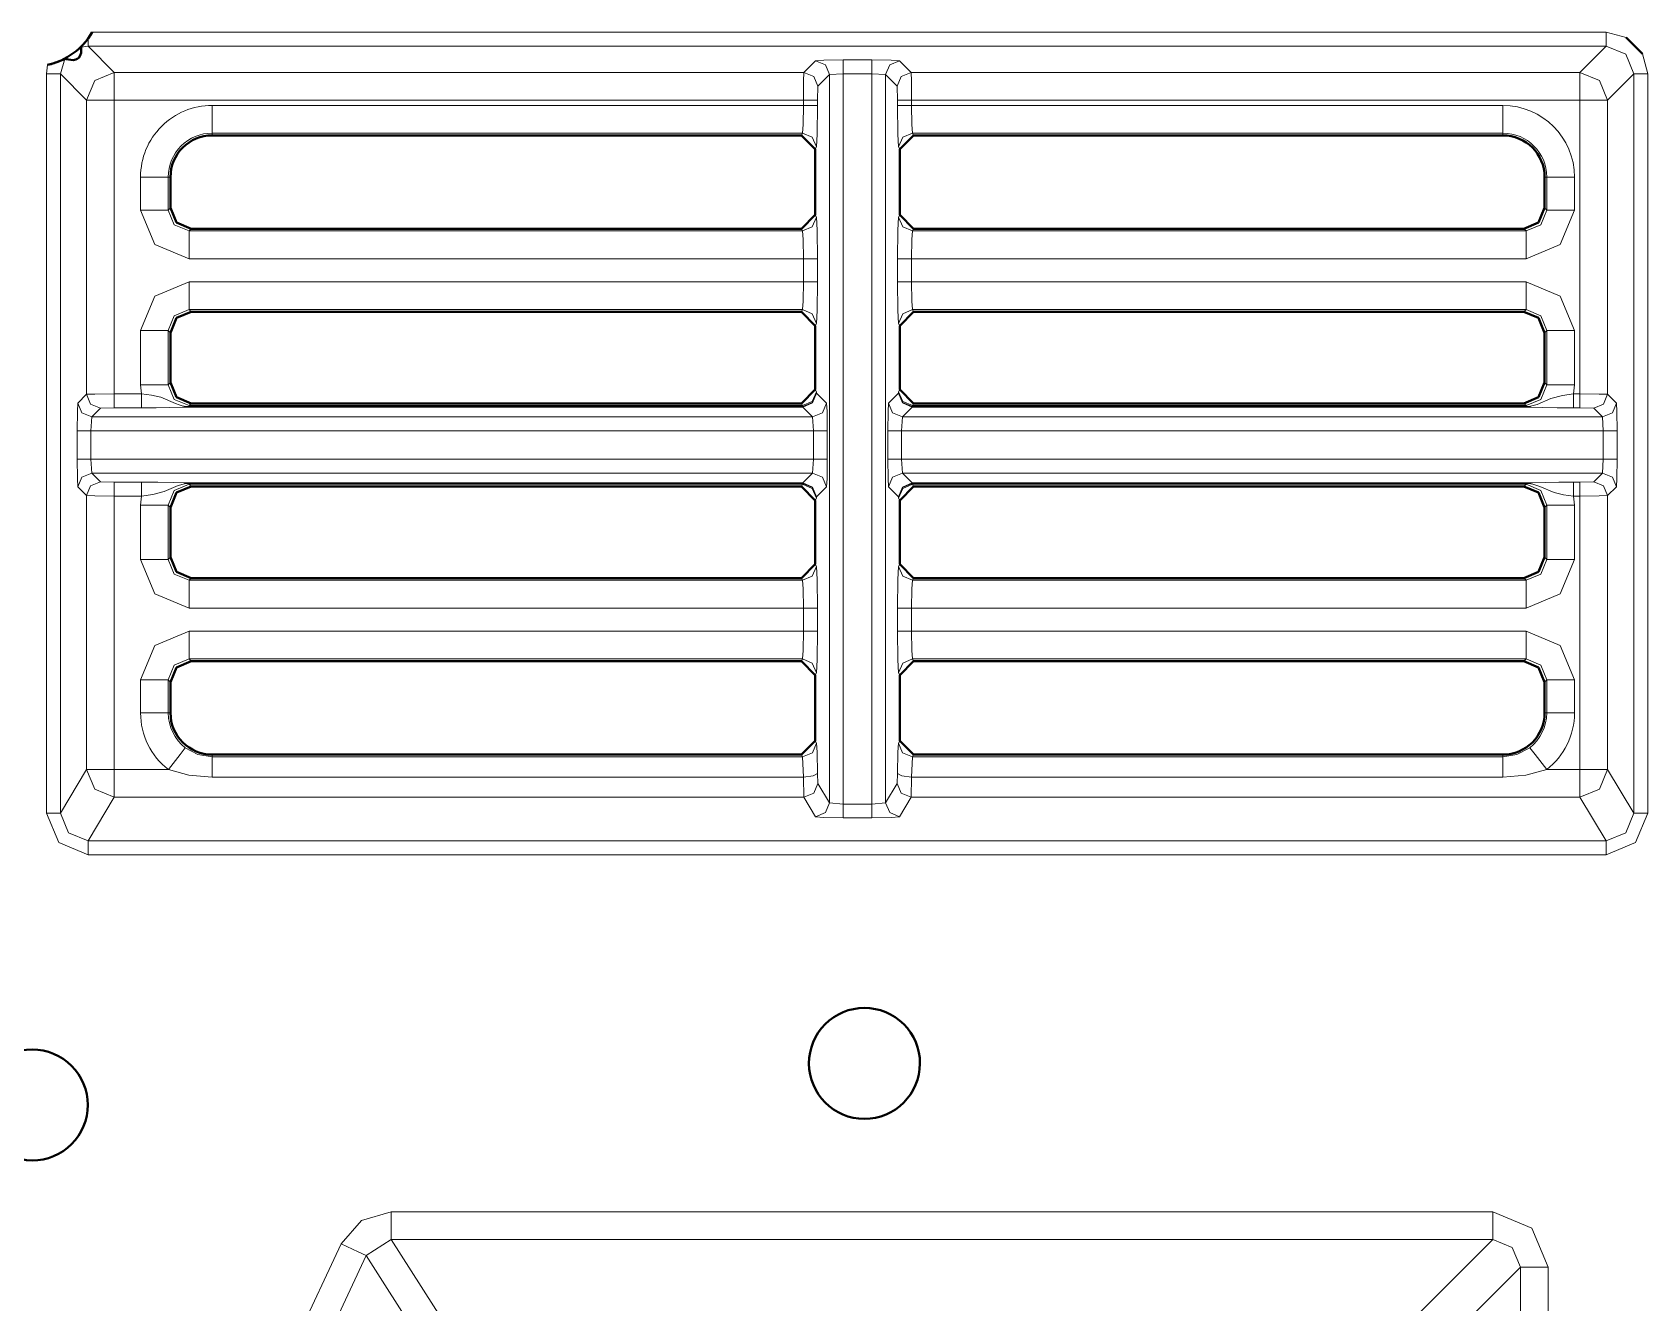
# Model space of a CAD drawing. Header units: millimetres. Extents: x 0 to 2941, y -405 to 1422.
# Drawn here: x 344.1 to 402.3, y 407.6 to 453.4 of the extents above; entities that cross this region are included whole.
import ezdxf

# ---------------------------------------------------------------- set-up
doc = ezdxf.new("R2010")
doc.units = ezdxf.units.MM
doc.layers.add('FINE', color=9, linetype='Continuous')
doc.layers.add('OUTLINE', color=7, linetype='Continuous')

msp = doc.modelspace()

# ---------------------------------------------------------------- linework, layer by layer
at = {"layer": 'FINE', "lineweight": 9}
for p, q in [((346.224, 453.377), (400.804, 453.377)), ((400.804, 453.377), (401.531, 453.189)), ((346.079, 452.877), (345.824, 452.844)), ((400.804, 452.877), (346.079, 452.877)), ((346.079, 452.877), (347.023, 451.933)), ((399.86, 451.933), (400.804, 452.877)), ((344.58, 451.878), (344.615, 452.201)), ((345.237, 452.417), (345.079, 451.878)), ((347.023, 451.933), (371.884, 451.933)), ((371.884, 451.933), (372.304, 452.354)), ((373.304, 452.379), (374.33, 452.379)), ((375.329, 452.354), (375.749, 451.933)), ((375.749, 451.933), (399.86, 451.933)), ((344.58, 425.213), (344.58, 451.878)), ((372.384, 451.434), (372.371, 450.934)), ((373.304, 451.879), (372.804, 451.854)), ((373.304, 451.879), (373.304, 425.544)), ((374.33, 451.879), (373.304, 451.879)), ((374.33, 425.544), (374.33, 451.879)), ((374.829, 451.854), (374.33, 451.879)), ((375.249, 451.434), (374.829, 451.854)), ((374.829, 451.854), (374.829, 425.586)), ((375.262, 450.934), (375.249, 451.434)), ((401.804, 451.878), (400.86, 450.934)), ((401.804, 425.213), (401.804, 451.878)), ((346.023, 440.321), (346.023, 450.934)), ((371.871, 450.934), (347.023, 450.934)), ((371.871, 450.739), (371.871, 450.934)), ((372.371, 450.934), (372.371, 450.739)), ((375.262, 450.739), (375.262, 450.934)), ((399.86, 450.934), (375.762, 450.934)), ((399.86, 440.334), (399.86, 450.934)), ((400.86, 450.934), (400.86, 440.321)), ((350.548, 450.739), (371.871, 450.739)), ((371.834, 449.74), (350.548, 449.74)), ((350.548, 449.74), (350.548, 449.659)), ((371.793, 449.659), (371.834, 449.74)), ((397.085, 449.659), (397.085, 449.74)), ((372.334, 449.241), (372.293, 449.158)), ((375.34, 449.158), (375.299, 449.241)), ((347.969, 446.961), (347.969, 448.158)), ((349.048, 448.158), (348.967, 448.158)), ((348.967, 448.158), (348.967, 446.961)), ((398.666, 448.158), (398.585, 448.158)), ((398.666, 446.961), (398.666, 448.158)), ((399.665, 448.158), (399.665, 446.961)), ((348.967, 446.961), (349.048, 447.042)), ((375.299, 446.711), (375.34, 446.793)), ((398.585, 447.042), (398.666, 446.961)), ((349.798, 446.294), (349.716, 446.212)), ((349.716, 446.212), (371.834, 446.212)), ((371.834, 446.212), (371.793, 446.294)), ((375.84, 446.294), (375.799, 446.212)), ((371.871, 445.213), (349.716, 445.213)), ((371.871, 444.373), (371.871, 445.213)), ((372.371, 445.213), (372.371, 444.373)), ((375.262, 444.373), (375.262, 445.213)), ((375.762, 445.213), (375.762, 444.373)), ((397.917, 445.213), (375.762, 445.213)), ((349.716, 444.373), (371.871, 444.373)), ((371.834, 443.375), (349.716, 443.375)), ((349.716, 443.375), (349.798, 443.294)), ((371.793, 443.294), (371.834, 443.375)), ((397.917, 443.375), (375.799, 443.375)), ((375.799, 443.375), (375.84, 443.294)), ((397.836, 443.294), (397.917, 443.375)), ((347.969, 440.661), (347.969, 442.626)), ((372.334, 442.875), (372.293, 442.793)), ((375.34, 442.793), (375.299, 442.875)), ((398.666, 442.626), (398.585, 442.544)), ((398.666, 440.661), (398.666, 442.626)), ((399.665, 442.626), (399.665, 440.661)), ((345.708, 440.006), (346.023, 440.321)), ((347.999, 440.334), (347.969, 440.661)), ((372.293, 440.493), (372.334, 440.411)), ((372.334, 440.411), (372.342, 440.363)), ((372.342, 440.363), (372.699, 440.006)), ((374.934, 440.006), (375.291, 440.363)), ((375.291, 440.363), (375.299, 440.411)), ((375.299, 440.411), (375.34, 440.493)), ((398.585, 440.742), (398.666, 440.661)), ((399.665, 440.661), (399.634, 440.334)), ((399.634, 440.334), (399.86, 440.334)), ((400.86, 440.321), (401.175, 440.006)), ((346.523, 439.822), (346.208, 439.506)), ((347.023, 439.834), (346.523, 439.822)), ((347.999, 439.834), (347.023, 439.834)), ((349.798, 439.993), (349.716, 439.912)), ((349.716, 439.912), (371.834, 439.912)), ((349.716, 439.88), (371.842, 439.88)), ((371.842, 439.863), (349.716, 439.863)), ((371.834, 439.912), (371.793, 439.993)), ((371.842, 439.88), (371.834, 439.912)), ((375.791, 439.863), (375.434, 439.506)), ((375.799, 439.912), (375.791, 439.88)), ((375.791, 439.88), (397.917, 439.88)), ((397.917, 439.863), (375.791, 439.863)), ((375.84, 439.993), (375.799, 439.912)), ((375.799, 439.912), (397.917, 439.912)), ((397.917, 439.912), (397.836, 439.993)), ((399.86, 439.834), (399.634, 439.834)), ((400.36, 439.822), (399.86, 439.834)), ((346.208, 439.506), (346.182, 439.006)), ((372.225, 439.006), (372.199, 439.506)), ((375.434, 439.506), (375.408, 439.006)), ((400.701, 439.006), (400.675, 439.506)), ((372.225, 437.981), (372.225, 439.006)), ((372.725, 439.006), (372.725, 437.981)), ((374.909, 437.981), (374.909, 439.006)), ((400.701, 439.006), (375.408, 439.006)), ((375.408, 439.006), (375.408, 437.981)), ((400.701, 437.981), (400.701, 439.006)), ((401.201, 439.006), (401.201, 437.981)), ((346.182, 437.981), (372.225, 437.981)), ((346.182, 437.981), (346.208, 437.481)), ((372.199, 437.481), (372.225, 437.981)), ((375.408, 437.981), (400.701, 437.981)), ((375.408, 437.981), (375.434, 437.481)), ((400.675, 437.481), (400.701, 437.981)), ((372.199, 437.481), (346.208, 437.481)), ((346.208, 437.481), (346.523, 437.166)), ((371.842, 437.124), (372.199, 437.481)), ((375.434, 437.481), (375.791, 437.124)), ((400.675, 437.481), (375.434, 437.481)), ((400.36, 437.166), (400.675, 437.481)), ((346.023, 436.666), (345.708, 436.981)), ((346.523, 437.166), (347.023, 437.153)), ((347.023, 437.153), (347.999, 437.153)), ((349.716, 437.124), (371.842, 437.124)), ((371.842, 437.107), (349.716, 437.107)), ((349.716, 437.075), (349.798, 436.993)), ((371.834, 437.075), (349.716, 437.075)), ((371.793, 436.993), (371.834, 437.075)), ((371.834, 437.075), (371.842, 437.107)), ((372.699, 436.981), (372.342, 436.624)), ((375.291, 436.624), (374.934, 436.981)), ((375.791, 437.124), (397.917, 437.124)), ((397.917, 437.107), (375.791, 437.107)), ((375.791, 437.107), (375.799, 437.075)), ((397.836, 436.993), (397.917, 437.075)), ((399.634, 437.153), (399.86, 437.153)), ((399.86, 437.153), (400.36, 437.166)), ((346.023, 426.786), (346.023, 436.666)), ((347.969, 434.361), (347.969, 436.326)), ((349.048, 436.244), (348.967, 436.326)), ((348.967, 436.326), (348.967, 434.361)), ((372.334, 436.575), (372.293, 436.493)), ((372.342, 436.624), (372.334, 436.575)), ((375.299, 436.575), (375.291, 436.624)), ((375.34, 436.493), (375.299, 436.575)), ((398.666, 436.326), (398.585, 436.244)), ((398.666, 434.361), (398.666, 436.326)), ((399.634, 436.653), (399.665, 436.326)), ((399.665, 436.326), (399.665, 434.361)), ((348.967, 434.361), (349.048, 434.442)), ((372.293, 434.193), (372.334, 434.111)), ((375.299, 434.111), (375.34, 434.193)), ((398.585, 434.442), (398.666, 434.361)), ((349.798, 433.693), (349.716, 433.612)), ((349.716, 433.612), (371.834, 433.612)), ((371.834, 433.612), (371.793, 433.693)), ((375.84, 433.693), (375.799, 433.612)), ((371.871, 432.613), (349.716, 432.613)), ((371.871, 431.773), (371.871, 432.613)), ((372.371, 432.613), (372.371, 431.773)), ((375.262, 431.773), (375.262, 432.613)), ((349.716, 431.773), (371.871, 431.773)), ((375.762, 431.773), (397.917, 431.773)), ((371.793, 430.693), (371.834, 430.775)), ((397.836, 430.693), (397.917, 430.775)), ((347.969, 428.828), (347.969, 430.026)), ((349.048, 429.944), (348.967, 430.026)), ((372.334, 430.275), (372.293, 430.193)), ((375.34, 430.193), (375.299, 430.275)), ((398.666, 430.026), (398.585, 429.944)), ((398.666, 428.828), (398.666, 430.026)), ((399.665, 430.026), (399.665, 428.828)), ((398.585, 428.828), (398.666, 428.828)), ((372.293, 427.828), (372.336, 427.742)), ((375.297, 427.742), (375.34, 427.828)), ((350.548, 427.328), (350.548, 427.242)), ((371.872, 426.515), (371.836, 427.242)), ((375.797, 427.242), (375.761, 426.515)), ((375.84, 427.328), (375.797, 427.242)), ((375.797, 427.242), (397.085, 427.242)), ((397.085, 427.242), (397.085, 427.328)), ((345.079, 425.213), (346.023, 426.786)), ((347.023, 426.786), (348.971, 426.786)), ((371.872, 426.515), (350.548, 426.515)), ((371.884, 425.787), (371.872, 426.515)), ((372.372, 426.651), (372.384, 426.287)), ((375.761, 426.515), (375.749, 425.787)), ((397.085, 426.515), (375.761, 426.515)), ((398.662, 426.786), (399.86, 426.786)), ((400.86, 426.786), (401.804, 425.213)), ((347.023, 425.787), (346.078, 424.213)), ((371.884, 425.787), (347.023, 425.787)), ((372.304, 425.087), (371.884, 425.787)), ((374.829, 425.586), (375.25, 426.287)), ((375.749, 425.787), (375.329, 425.087)), ((399.86, 425.787), (375.749, 425.787)), ((400.805, 424.213), (399.86, 425.787)), ((372.804, 425.586), (373.304, 425.544)), ((373.304, 425.544), (374.33, 425.544)), ((374.33, 425.544), (374.829, 425.586)), ((374.33, 425.044), (373.304, 425.044)), ((346.078, 424.213), (400.805, 424.213)), ((400.805, 423.713), (346.078, 423.713)), ((357.008, 410.835), (396.715, 410.835)), ((350.58, 399.779), (355.198, 409.682)), ((357.008, 409.837), (371.133, 387.665)), ((396.715, 409.837), (357.008, 409.837)), ((374.543, 387.665), (396.715, 409.837)), ((370.228, 387.089), (356.103, 409.26)), ((397.713, 408.838), (375.541, 386.667)), ((398.711, 408.838), (398.711, 403.834))]:
    msp.add_line(p, q, dxfattribs=at)
for points in [[(346.079, 452.877), (346.079, 452.956), (346.079, 453.155)], [(400.804, 452.877), (400.804, 453.028), (400.804, 453.377)], [(401.804, 451.878), (401.511, 452.585), (400.804, 452.877)], [(402.116, 452.605), (402.303, 451.878), (402.303, 425.213)], [(346.023, 450.934), (346.316, 451.641), (347.023, 451.933)], [(347.023, 450.934), (347.023, 451.632), (347.023, 451.933)], [(371.871, 450.934), (371.875, 451.632), (371.884, 451.933)], [(372.384, 451.434), (372.237, 451.787), (371.884, 451.933)], [(372.304, 452.354), (372.606, 452.372), (373.304, 452.379)], [(372.804, 451.854), (372.657, 452.207), (372.304, 452.354)], [(373.304, 451.879), (373.304, 452.228), (373.304, 452.379)], [(374.33, 451.879), (374.33, 452.228), (374.33, 452.379)], [(374.33, 452.379), (375.027, 452.372), (375.329, 452.354)], [(374.829, 451.854), (374.976, 452.207), (375.329, 452.354)], [(375.249, 451.434), (375.396, 451.787), (375.749, 451.933)], [(375.749, 451.933), (375.758, 451.632), (375.762, 450.934)], [(399.86, 451.933), (399.86, 451.632), (399.86, 450.934)], [(399.86, 451.933), (400.567, 451.641), (400.86, 450.934)], [(344.58, 451.878), (344.928, 451.878), (345.079, 451.878)], [(346.023, 450.934), (345.079, 451.878), (345.079, 425.213)], [(372.384, 426.287), (372.804, 425.586), (372.804, 451.854), (372.384, 451.434)], [(401.804, 451.878), (401.954, 451.878), (402.303, 451.878)], [(347.023, 450.934), (346.325, 450.934), (346.023, 450.934)], [(347.023, 450.934), (347.023, 440.334), (347.999, 440.334)], [(372.371, 450.934), (372.22, 450.934), (371.871, 450.934)], [(375.262, 450.934), (375.413, 450.934), (375.762, 450.934)], [(375.762, 450.934), (375.762, 450.739), (397.085, 450.739)], [(400.86, 450.934), (400.558, 450.934), (399.86, 450.934)], [(350.548, 449.74), (350.548, 450.05), (350.548, 450.739)], [(371.834, 449.74), (371.86, 450.05), (371.871, 450.739)], [(371.871, 450.739), (372.22, 450.739), (372.371, 450.739)], [(372.371, 450.739), (372.36, 449.706), (372.334, 449.241)], [(375.262, 450.739), (375.413, 450.739), (375.762, 450.739)], [(375.299, 449.241), (375.273, 449.706), (375.262, 450.739)], [(375.762, 450.739), (375.773, 450.05), (375.799, 449.74)], [(397.085, 449.74), (397.085, 450.05), (397.085, 450.739)], [(371.834, 449.74), (372.187, 449.593), (372.334, 449.241)], [(375.299, 449.241), (375.446, 449.593), (375.799, 449.74)], [(397.085, 449.74), (375.799, 449.74), (375.84, 449.659)], [(348.967, 448.158), (348.657, 448.158), (347.969, 448.158)], [(399.665, 448.158), (398.976, 448.158), (398.666, 448.158)], [(348.967, 446.961), (348.657, 446.961), (347.969, 446.961)], [(349.716, 445.213), (348.48, 445.725), (347.969, 446.961)], [(348.967, 446.961), (349.185, 446.43), (349.716, 446.212)], [(372.334, 446.711), (372.187, 446.358), (371.834, 446.212)], [(372.293, 446.793), (372.334, 446.711), (372.36, 446.246), (372.371, 445.213)], [(375.262, 445.213), (375.273, 446.246), (375.299, 446.711)], [(375.799, 446.212), (375.446, 446.358), (375.299, 446.711)], [(397.917, 446.212), (398.448, 446.43), (398.666, 446.961)], [(399.665, 446.961), (399.153, 445.725), (397.917, 445.213)], [(399.665, 446.961), (398.976, 446.961), (398.666, 446.961)], [(349.716, 445.213), (349.716, 445.902), (349.716, 446.212)], [(371.871, 445.213), (371.86, 445.902), (371.834, 446.212)], [(375.799, 446.212), (375.773, 445.902), (375.762, 445.213)], [(375.799, 446.212), (397.917, 446.212), (397.836, 446.294)], [(397.917, 445.213), (397.917, 445.902), (397.917, 446.212)], [(372.371, 445.213), (372.22, 445.213), (371.871, 445.213)], [(375.762, 445.213), (375.413, 445.213), (375.262, 445.213)], [(347.969, 442.626), (348.48, 443.862), (349.716, 444.373)], [(349.716, 443.375), (349.716, 443.685), (349.716, 444.373)], [(371.834, 443.375), (371.86, 443.685), (371.871, 444.373)], [(372.371, 444.373), (372.22, 444.373), (371.871, 444.373)], [(372.371, 444.373), (372.36, 443.341), (372.334, 442.875)], [(375.762, 444.373), (375.413, 444.373), (375.262, 444.373)], [(375.299, 442.875), (375.273, 443.341), (375.262, 444.373)], [(375.762, 444.373), (375.773, 443.685), (375.799, 443.375)], [(375.762, 444.373), (397.917, 444.373), (399.153, 443.862), (399.665, 442.626)], [(397.917, 443.375), (397.917, 443.685), (397.917, 444.373)], [(349.716, 443.375), (349.185, 443.157), (348.967, 442.626)], [(372.334, 442.875), (372.187, 443.228), (371.834, 443.375)], [(375.799, 443.375), (375.446, 443.228), (375.299, 442.875)], [(398.666, 442.626), (398.448, 443.157), (397.917, 443.375)], [(348.967, 442.626), (348.657, 442.626), (347.969, 442.626)], [(349.048, 442.544), (348.967, 442.626), (348.967, 440.661), (349.048, 440.742)], [(399.665, 442.626), (398.976, 442.626), (398.666, 442.626)], [(346.023, 440.321), (346.325, 440.33), (347.023, 440.334)], [(346.523, 439.822), (346.17, 439.968), (346.023, 440.321)], [(347.023, 439.834), (347.023, 439.985), (347.023, 440.334)], [(348.967, 440.661), (348.657, 440.661), (347.969, 440.661)], [(347.999, 439.834), (347.999, 439.985), (347.999, 440.334)], [(347.999, 440.334), (348.363, 440.291), (348.706, 440.213), (349.224, 439.988), (349.361, 439.937), (349.468, 439.908), (349.613, 439.885), (349.683, 439.88), (349.716, 439.88)], [(348.967, 440.661), (349.185, 440.13), (349.716, 439.912)], [(371.834, 439.912), (372.187, 440.058), (372.334, 440.411)], [(371.842, 439.863), (372.195, 440.01), (372.342, 440.363)], [(371.842, 439.88), (372.194, 440.023), (372.342, 440.363)], [(375.291, 440.363), (375.438, 440.01), (375.791, 439.863)], [(375.291, 440.363), (375.439, 440.023), (375.791, 439.88)], [(375.299, 440.411), (375.446, 440.058), (375.799, 439.912)], [(397.917, 439.912), (398.448, 440.13), (398.666, 440.661)], [(397.917, 439.88), (397.988, 439.882), (398.074, 439.891), (398.314, 439.951), (398.813, 440.173), (399.227, 440.284), (399.634, 440.334)], [(399.665, 440.661), (398.976, 440.661), (398.666, 440.661)], [(399.634, 440.334), (399.634, 439.985), (399.634, 439.834)], [(399.86, 440.334), (399.86, 439.985), (399.86, 439.834)], [(399.86, 440.334), (400.558, 440.33), (400.86, 440.321)], [(400.86, 440.321), (400.713, 439.968), (400.36, 439.822)], [(345.682, 437.981), (345.682, 439.006), (345.69, 439.704), (345.708, 440.006)], [(346.208, 439.506), (345.854, 439.653), (345.708, 440.006)], [(346.208, 439.506), (372.199, 439.506), (371.842, 439.863)], [(349.716, 439.863), (349.704, 439.863), (349.676, 439.863), (349.617, 439.862), (349.568, 439.86), (349.494, 439.858), (349, 439.843), (348.529, 439.837), (347.999, 439.834)], [(349.716, 439.88), (349.716, 439.901), (349.716, 439.912)], [(349.716, 439.863), (349.716, 439.868), (349.716, 439.88)], [(371.842, 439.863), (371.842, 439.868), (371.842, 439.88)], [(372.199, 439.506), (372.553, 439.653), (372.699, 440.006)], [(372.699, 440.006), (372.717, 439.704), (372.725, 439.006)], [(374.909, 439.006), (374.916, 439.704), (374.934, 440.006)], [(374.934, 440.006), (375.081, 439.653), (375.434, 439.506)], [(375.434, 439.506), (400.675, 439.506), (400.36, 439.822)], [(375.791, 439.88), (375.791, 439.868), (375.791, 439.863)], [(397.917, 439.88), (397.917, 439.901), (397.917, 439.912)], [(397.917, 439.88), (397.917, 439.868), (397.917, 439.863)], [(399.634, 439.834), (399.042, 439.837), (398.494, 439.847), (398.086, 439.859), (397.978, 439.863), (397.944, 439.863), (397.917, 439.863)], [(401.175, 440.006), (401.029, 439.653), (400.675, 439.506)], [(401.175, 440.006), (401.193, 439.704), (401.201, 439.006)], [(346.182, 439.006), (345.833, 439.006), (345.682, 439.006)], [(372.225, 439.006), (346.182, 439.006), (346.182, 437.981)], [(372.225, 439.006), (372.574, 439.006), (372.725, 439.006)], [(374.909, 439.006), (375.06, 439.006), (375.408, 439.006)], [(401.201, 439.006), (401.05, 439.006), (400.701, 439.006)], [(346.182, 437.981), (345.833, 437.981), (345.682, 437.981)], [(345.708, 436.981), (345.69, 437.283), (345.682, 437.981)], [(372.225, 437.981), (372.574, 437.981), (372.725, 437.981)], [(372.725, 437.981), (372.717, 437.283), (372.699, 436.981)], [(374.909, 437.981), (375.06, 437.981), (375.408, 437.981)], [(374.934, 436.981), (374.916, 437.283), (374.909, 437.981)], [(401.201, 437.981), (401.05, 437.981), (400.701, 437.981)], [(401.201, 437.981), (401.193, 437.283), (401.175, 436.981)], [(346.208, 437.481), (345.854, 437.334), (345.708, 436.981)], [(372.199, 437.481), (372.553, 437.334), (372.699, 436.981)], [(374.934, 436.981), (375.081, 437.334), (375.434, 437.481)], [(401.175, 436.981), (401.029, 437.334), (400.675, 437.481)], [(346.523, 437.166), (346.17, 437.019), (346.023, 436.666)], [(347.023, 437.153), (347.023, 437.002), (347.023, 436.653)], [(347.999, 437.153), (347.999, 437.002), (347.999, 436.653)], [(347.999, 437.153), (348.591, 437.15), (349.139, 437.14), (349.547, 437.127), (349.655, 437.124), (349.689, 437.124), (349.716, 437.124)], [(349.716, 437.107), (349.646, 437.105), (349.559, 437.096), (349.32, 437.036), (348.82, 436.814), (348.406, 436.703), (347.999, 436.653)], [(349.716, 437.075), (349.185, 436.857), (348.967, 436.326)], [(349.716, 437.124), (349.716, 437.119), (349.716, 437.107)], [(349.716, 437.075), (349.716, 437.085), (349.716, 437.107)], [(371.834, 437.075), (372.187, 436.928), (372.334, 436.575)], [(371.842, 437.124), (372.195, 436.977), (372.342, 436.624)], [(371.842, 437.107), (371.842, 437.119), (371.842, 437.124)], [(371.842, 437.107), (372.194, 436.964), (372.342, 436.624)], [(375.291, 436.624), (375.438, 436.977), (375.791, 437.124)], [(375.291, 436.624), (375.439, 436.964), (375.791, 437.107)], [(375.299, 436.575), (375.446, 436.928), (375.799, 437.075)], [(375.791, 437.124), (375.791, 437.119), (375.791, 437.107)], [(397.917, 437.075), (375.799, 437.075), (375.84, 436.993)], [(397.917, 437.124), (397.93, 437.124), (397.957, 437.124), (398.016, 437.125), (398.065, 437.127), (398.14, 437.129), (398.633, 437.143), (399.104, 437.15), (399.634, 437.153)], [(397.917, 437.107), (397.917, 437.119), (397.917, 437.124)], [(399.634, 436.653), (399.27, 436.696), (398.927, 436.774), (398.409, 436.998), (398.272, 437.05), (398.166, 437.079), (398.02, 437.102), (397.95, 437.106), (397.917, 437.107)], [(397.917, 437.075), (397.917, 437.085), (397.917, 437.107)], [(398.666, 436.326), (398.448, 436.857), (397.917, 437.075)], [(399.634, 436.653), (399.634, 437.002), (399.634, 437.153)], [(399.86, 436.653), (399.86, 437.002), (399.86, 437.153)], [(400.86, 436.666), (400.713, 437.019), (400.36, 437.166)], [(401.175, 436.981), (400.86, 436.666), (400.86, 426.786)], [(347.023, 436.653), (346.325, 436.657), (346.023, 436.666)], [(347.969, 436.326), (347.999, 436.653), (347.023, 436.653), (347.023, 426.786)], [(348.967, 436.326), (348.657, 436.326), (347.969, 436.326)], [(399.665, 436.326), (398.976, 436.326), (398.666, 436.326)], [(399.86, 426.786), (399.86, 436.653), (399.634, 436.653)], [(400.86, 436.666), (400.558, 436.657), (399.86, 436.653)], [(348.967, 434.361), (348.657, 434.361), (347.969, 434.361)], [(349.716, 432.613), (348.48, 433.125), (347.969, 434.361)], [(348.967, 434.361), (349.185, 433.83), (349.716, 433.612)], [(372.334, 434.111), (372.187, 433.759), (371.834, 433.612)], [(372.334, 434.111), (372.36, 433.646), (372.371, 432.613)], [(375.262, 432.613), (375.273, 433.646), (375.299, 434.111)], [(375.799, 433.612), (375.446, 433.759), (375.299, 434.111)], [(397.917, 433.612), (398.448, 433.83), (398.666, 434.361)], [(399.665, 434.361), (399.153, 433.125), (397.917, 432.613)], [(399.665, 434.361), (398.976, 434.361), (398.666, 434.361)], [(349.716, 432.613), (349.716, 433.302), (349.716, 433.612)], [(371.871, 432.613), (371.86, 433.302), (371.834, 433.612)], [(375.799, 433.612), (375.773, 433.302), (375.762, 432.613)], [(375.799, 433.612), (397.917, 433.612), (397.836, 433.693)], [(397.917, 432.613), (397.917, 433.302), (397.917, 433.612)], [(372.371, 432.613), (372.22, 432.613), (371.871, 432.613)], [(375.262, 432.613), (375.413, 432.613), (375.762, 432.613)], [(397.917, 432.613), (375.762, 432.613), (375.762, 431.773)], [(347.969, 430.026), (348.48, 431.262), (349.716, 431.773)], [(349.716, 430.775), (349.716, 431.085), (349.716, 431.773)], [(371.834, 430.775), (371.86, 431.085), (371.871, 431.773)], [(372.371, 431.773), (372.22, 431.773), (371.871, 431.773)], [(372.371, 431.773), (372.36, 430.741), (372.334, 430.275)], [(375.262, 431.773), (375.413, 431.773), (375.762, 431.773)], [(375.299, 430.275), (375.273, 430.741), (375.262, 431.773)], [(375.762, 431.773), (375.773, 431.085), (375.799, 430.775)], [(397.917, 430.775), (397.917, 431.085), (397.917, 431.773)], [(397.917, 431.773), (399.153, 431.262), (399.665, 430.026)], [(349.716, 430.775), (349.185, 430.557), (348.967, 430.026)], [(371.834, 430.775), (349.716, 430.775), (349.798, 430.693)], [(372.334, 430.275), (372.187, 430.628), (371.834, 430.775)], [(375.299, 430.275), (375.446, 430.628), (375.799, 430.775)], [(397.917, 430.775), (375.799, 430.775), (375.84, 430.693)], [(398.666, 430.026), (398.448, 430.557), (397.917, 430.775)], [(347.969, 430.026), (348.657, 430.026), (348.967, 430.026)], [(348.967, 430.026), (348.967, 428.828), (349.048, 428.828)], [(398.666, 430.026), (398.976, 430.026), (399.665, 430.026)], [(347.969, 428.828), (348.657, 428.828), (348.967, 428.828)], [(398.666, 428.828), (398.976, 428.828), (399.665, 428.828)], [(348.971, 426.786), (349.392, 427.331), (349.581, 427.576)], [(349.581, 427.576), (350.036, 427.329), (350.548, 427.242)], [(372.336, 427.742), (372.189, 427.389), (371.836, 427.242)], [(372.336, 427.742), (372.358, 427.415), (372.372, 426.651)], [(375.25, 426.287), (375.262, 426.651), (375.275, 427.415), (375.297, 427.742)], [(375.297, 427.742), (375.444, 427.389), (375.797, 427.242)], [(397.085, 427.242), (397.588, 427.326), (398.052, 427.576)], [(398.052, 427.576), (398.241, 427.331), (398.662, 426.786)], [(350.548, 427.242), (371.836, 427.242), (371.793, 427.328)], [(350.548, 426.515), (350.548, 427.025), (350.548, 427.242)], [(397.085, 426.515), (397.085, 427.025), (397.085, 427.242)], [(347.023, 426.786), (346.325, 426.786), (346.023, 426.786)], [(347.023, 425.787), (346.316, 426.08), (346.023, 426.786)], [(347.023, 426.786), (347.023, 426.095), (347.023, 425.787)], [(350.548, 426.515), (349.713, 426.586), (348.971, 426.786)], [(372.372, 426.651), (372.221, 426.556), (371.872, 426.515)], [(375.262, 426.651), (375.412, 426.556), (375.761, 426.515)], [(398.662, 426.786), (397.905, 426.583), (397.085, 426.515)], [(400.86, 426.786), (400.558, 426.786), (399.86, 426.786)], [(399.86, 425.787), (399.86, 426.095), (399.86, 426.786)], [(400.86, 426.786), (400.567, 426.08), (399.86, 425.787)], [(372.384, 426.287), (372.237, 425.934), (371.884, 425.787)], [(375.25, 426.287), (375.396, 425.934), (375.749, 425.787)], [(344.58, 425.213), (344.928, 425.213), (345.079, 425.213)], [(346.078, 423.713), (345.018, 424.152), (344.58, 425.213)], [(345.079, 425.213), (345.372, 424.505), (346.078, 424.213)], [(372.804, 425.586), (372.657, 425.233), (372.304, 425.087)], [(373.304, 425.544), (373.304, 425.198), (373.304, 425.044)], [(374.33, 425.544), (374.33, 425.198), (374.33, 425.044)], [(374.829, 425.586), (374.976, 425.233), (375.329, 425.087)], [(400.805, 424.213), (401.511, 424.505), (401.804, 425.213)], [(402.303, 425.213), (401.865, 424.152), (400.805, 423.713)], [(401.804, 425.213), (401.954, 425.213), (402.303, 425.213)], [(373.304, 425.044), (372.606, 425.057), (372.304, 425.087)], [(375.329, 425.087), (375.027, 425.057), (374.33, 425.044)], [(346.078, 423.713), (346.078, 424.059), (346.078, 424.213)], [(400.805, 423.713), (400.805, 424.059), (400.805, 424.213)], [(355.198, 409.682), (355.935, 410.523), (357.008, 410.835)], [(357.008, 409.837), (357.008, 410.149), (357.008, 410.835)], [(396.715, 409.837), (396.715, 410.149), (396.715, 410.835)], [(396.715, 410.835), (398.127, 410.251), (398.711, 408.838)], [(357.008, 409.837), (356.103, 409.26), (351.485, 399.357)], [(356.103, 409.26), (355.82, 409.392), (355.198, 409.682)], [(397.713, 403.834), (397.713, 408.838), (397.422, 409.546), (396.715, 409.837)], [(397.713, 408.838), (398.025, 408.838), (398.711, 408.838)]]:
    msp.add_lwpolyline(points, dxfattribs=at)
for points in [[(350.548, 450.739, 0.414248), (347.969, 448.158)], [(399.665, 448.158, 0.414179), (397.085, 450.739)], [(350.548, 449.74, 0.414253), (348.967, 448.158)], [(398.666, 448.158, 0.414174), (397.085, 449.74)], [(347.969, 428.828, 0.232235), (348.971, 426.786)], [(348.967, 428.828, 0.232235), (349.581, 427.576)], [(398.052, 427.576, 0.232312), (398.666, 428.828)], [(398.662, 426.786, 0.232249), (399.665, 428.828)]]:
    msp.add_lwpolyline(points, format="xyb", dxfattribs=at)
at = {"layer": 'OUTLINE', "lineweight": 40}
for p, q in [((346.079, 453.155), (346.224, 453.377)), ((401.531, 453.189), (402.116, 452.605)), ((350.548, 449.659), (371.793, 449.659)), ((372.293, 449.158), (371.793, 449.659)), ((375.84, 449.659), (375.34, 449.158)), ((375.84, 449.659), (397.085, 449.659)), ((372.293, 449.158), (372.293, 446.793)), ((375.34, 449.158), (375.34, 446.793)), ((349.048, 447.042), (349.048, 448.158)), ((398.585, 447.042), (398.585, 448.158)), ((371.793, 446.294), (372.293, 446.793)), ((375.34, 446.793), (375.84, 446.294)), ((349.798, 446.294), (371.793, 446.294)), ((375.84, 446.294), (397.836, 446.294)), ((349.798, 443.294), (371.793, 443.294)), ((372.293, 442.793), (371.793, 443.294)), ((375.84, 443.294), (375.34, 442.793)), ((375.84, 443.294), (397.836, 443.294)), ((372.293, 442.793), (372.293, 440.493)), ((375.34, 442.793), (375.34, 440.493)), ((349.048, 440.742), (349.048, 442.544)), ((398.585, 440.742), (398.585, 442.544)), ((371.793, 439.993), (372.293, 440.493)), ((375.34, 440.493), (375.84, 439.993)), ((349.798, 439.993), (371.793, 439.993)), ((375.84, 439.993), (397.836, 439.993)), ((349.798, 436.993), (371.793, 436.993)), ((372.293, 436.493), (371.793, 436.993)), ((375.84, 436.993), (397.836, 436.993)), ((349.048, 434.442), (349.048, 436.244)), ((372.293, 436.493), (372.293, 434.193)), ((398.585, 434.442), (398.585, 436.244)), ((371.793, 433.693), (372.293, 434.193)), ((375.34, 434.193), (375.84, 433.693)), ((349.798, 433.693), (371.793, 433.693)), ((375.84, 433.693), (397.836, 433.693)), ((349.798, 430.693), (371.793, 430.693)), ((372.293, 430.193), (371.793, 430.693)), ((375.84, 430.693), (375.34, 430.193)), ((375.84, 430.693), (397.836, 430.693)), ((349.048, 428.828), (349.048, 429.944)), ((372.293, 430.193), (372.293, 427.828)), ((375.34, 430.193), (375.34, 427.828)), ((398.585, 428.828), (398.585, 429.944)), ((371.793, 427.328), (372.293, 427.828)), ((350.548, 427.328), (371.793, 427.328))]:
    msp.add_line(p, q, dxfattribs=at)
for points in [[(344.615, 452.201, 0.207821), (346.224, 453.377)], [(350.548, 449.658, 0.414214), (349.048, 448.158)], [(398.585, 448.158, 0.414188), (397.085, 449.658)], [(349.048, 428.828, 0.414214), (350.548, 427.328)], [(397.085, 427.328, 0.414239), (398.585, 428.828)]]:
    msp.add_lwpolyline(points, format="xyb", dxfattribs=at)
for points in [[(345.824, 452.844), (345.836, 452.86), (345.882, 452.911), (345.996, 453.045), (346.079, 453.155)], [(345.824, 452.844), (345.832, 452.779), (345.826, 452.633), (345.797, 452.539), (345.742, 452.462), (345.729, 452.45), (345.722, 452.445), (345.72, 452.443), (345.717, 452.441), (345.715, 452.439), (345.712, 452.437), (345.709, 452.435), (345.701, 452.43), (345.681, 452.418), (345.639, 452.399), (345.54, 452.378), (345.286, 452.404), (345.237, 452.417)], [(344.615, 452.201), (344.856, 452.267), (345.04, 452.333), (345.171, 452.389), (345.221, 452.411), (345.237, 452.417)], [(349.048, 447.042), (349.268, 446.513), (349.798, 446.294)], [(397.836, 446.294), (398.365, 446.513), (398.585, 447.042)], [(349.798, 443.294), (349.268, 443.074), (349.048, 442.544)], [(398.585, 442.544), (398.365, 443.074), (397.836, 443.294)], [(349.048, 440.742), (349.268, 440.213), (349.798, 439.993)], [(397.836, 439.993), (398.365, 440.213), (398.585, 440.742)], [(349.798, 436.993), (349.268, 436.774), (349.048, 436.244)], [(375.84, 436.993), (375.34, 436.493), (375.34, 434.193)], [(398.585, 436.244), (398.365, 436.774), (397.836, 436.993)], [(349.048, 434.442), (349.268, 433.913), (349.798, 433.693)], [(397.836, 433.693), (398.365, 433.913), (398.585, 434.442)], [(349.798, 430.693), (349.268, 430.474), (349.048, 429.944)], [(398.585, 429.944), (398.365, 430.474), (397.836, 430.693)], [(375.34, 427.828), (375.84, 427.328), (397.085, 427.328)]]:
    msp.add_lwpolyline(points, dxfattribs=at)
for points in [[(372.067, 416.19, 0.414201), (374.067, 414.19, 0.414207), (376.067, 416.19, 0.41422), (374.067, 418.19, 0.414226)], [(346.067, 414.69, 0.414226), (344.067, 416.69, 0.414195), (342.067, 414.69, 0.414182), (344.067, 412.69, 0.414251)]]:
    msp.add_lwpolyline(points, format="xyb", close=True, dxfattribs=at)

doc.saveas('drawing.dxf')
